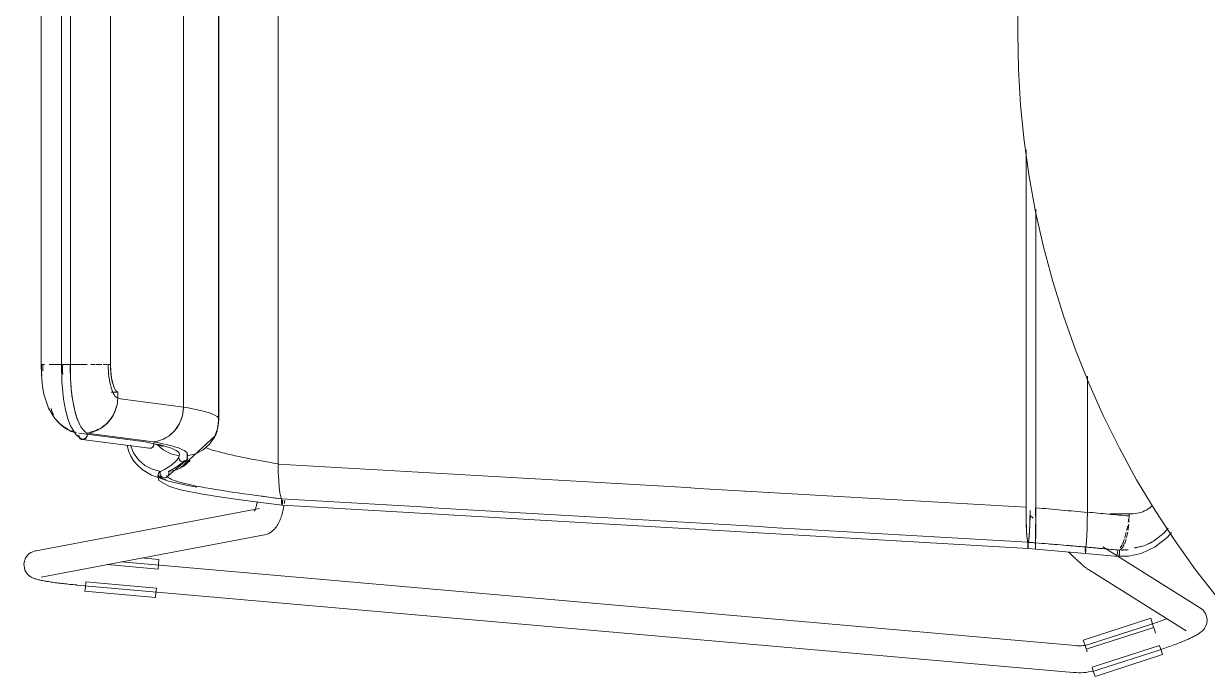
# Model space of a CAD drawing. Header units: millimetres. Extents: x 155927 to 317870, y -36033 to 97293.
# Drawn here: x 206637 to 207164, y 12020 to 12310 of the extents above; entities that cross this region are included whole.
import ezdxf

# ---------------------------------------------------------------- set-up
doc = ezdxf.new("R2010")
doc.units = ezdxf.units.MM
doc.header["$MEASUREMENT"] = 0
doc.layers.add('I-FURN', color=8, linetype='CONTINUOUS', lineweight=9)

msp = doc.modelspace()

# ---------------------------------------------------------------- linework, layer by layer
at = {"layer": 'I-FURN'}
for p, q in [((206750.32, 12497.7), (206750.32, 12114.3)), ((206750.32, 12114.3), (206750.32, 12497.7)), ((206723.82, 12478.39), (206723.82, 12133.6)), ((206723.82, 12133.6), (206723.82, 12478.39)), ((206708.22, 12472.35), (206708.22, 12139.64)), ((206708.22, 12139.64), (206708.22, 12472.35)), ((206644.86, 12453.42), (206644.86, 12158.57)), ((206653.89, 12453.42), (206653.89, 12158.57)), ((206657.86, 12158.57), (206657.86, 12453.42)), ((206675.7, 12453.42), (206675.7, 12158.57)), ((206675.76, 12158.57), (206675.76, 12453.42)), ((206723.97, 12134.14), (206723.97, 12438.94)), ((207079.45, 12314.63), (207079.36, 12306)), ((207079.36, 12306), (207079.68, 12290)), ((207079.68, 12290), (207080.64, 12274.03)), ((207080.64, 12274.03), (207082.24, 12258.11)), ((207082.24, 12258.11), (207084.47, 12242.27)), ((207083.06, 12254.14), (207083.06, 12095.04)), ((207083.06, 12095.04), (207083.06, 12254.14)), ((207084.47, 12242.27), (207087.33, 12226.53)), ((207087.33, 12226.53), (207090.82, 12210.91)), ((207087.37, 12227.78), (207087.37, 12094.78)), ((207087.37, 12094.78), (207087.37, 12227.78)), ((207090.82, 12210.91), (207094.94, 12195.45)), ((207094.94, 12195.45), (207099.67, 12180.17)), ((207099.67, 12180.17), (207105, 12165.09)), ((207105, 12165.09), (207110.94, 12150.23)), ((206644.86, 12158.57), (206645.03, 12158.57)), ((206644.94, 12154.05), (206644.86, 12158.57)), ((206646.35, 12158.57), (206644.87, 12158.57)), ((206650.95, 12158.57), (206648.38, 12158.57)), ((206651.11, 12158.57), (206654.14, 12158.57)), ((206654.14, 12158.57), (206651.12, 12158.57)), ((206657.85, 12158.57), (206653.89, 12158.57)), ((206654.04, 12151.01), (206653.89, 12158.57)), ((206653.89, 12158.57), (206653.96, 12158.57)), ((206653.96, 12158.57), (206654.16, 12158.57)), ((206654.16, 12158.57), (206654.46, 12158.57)), ((206654.46, 12158.57), (206654.85, 12158.57)), ((206654.85, 12158.57), (206655.31, 12158.57)), ((206655.31, 12158.57), (206655.8, 12158.57)), ((206655.8, 12158.57), (206656.3, 12158.57)), ((206656.3, 12158.57), (206656.77, 12158.57)), ((206656.77, 12158.57), (206657.19, 12158.57)), ((206657.19, 12158.57), (206657.52, 12158.57)), ((206657.52, 12158.57), (206657.74, 12158.57)), ((206657.74, 12158.57), (206657.85, 12158.57)), ((206657.83, 12158.57), (206661.64, 12158.57)), ((206661.64, 12158.57), (206657.83, 12158.57)), ((206657.85, 12158.57), (206657.94, 12152.16)), ((206665.39, 12158.57), (206661.83, 12158.57)), ((206668.86, 12158.57), (206667.02, 12158.57)), ((206671.84, 12158.57), (206669.38, 12158.57)), ((206674.17, 12158.57), (206672.43, 12158.57)), ((206675.86, 12155.53), (206675.76, 12158.57)), ((206676.18, 12152.68), (206675.86, 12155.53)), ((206645.46, 12148.84), (206644.94, 12154.05)), ((206654.84, 12143.12), (206654.04, 12151.01)), ((206657.94, 12152.16), (206658.42, 12146.17)), ((206676.69, 12150.19), (206676.18, 12152.68)), ((206677.36, 12148.21), (206676.69, 12150.19)), ((207110.34, 12092.84), (207110.34, 12153.32)), ((207110.34, 12153.32), (207110.34, 12092.84)), ((207110.94, 12150.23), (207117.46, 12135.62)), ((206646.11, 12145.35), (206645.46, 12148.84)), ((206648.13, 12139.19), (206646.11, 12145.35)), ((206658.42, 12146.17), (206659.25, 12140.74)), ((206676.01, 12146.22), (206679.01, 12146.22)), ((206678.15, 12146.85), (206677.36, 12148.21)), ((206679.01, 12146.22), (206678.15, 12146.85)), ((206678.95, 12143.5), (206679.01, 12146.22)), ((206651, 12134.48), (206648.13, 12139.19)), ((206655.71, 12138.41), (206654.84, 12143.12)), ((206659.25, 12140.74), (206660.05, 12137.24)), ((206708.22, 12139.64), (206678.95, 12143.5)), ((206707.75, 12135.87), (206708.22, 12139.64)), ((206652.83, 12132.5), (206651, 12134.48)), ((206656.79, 12134.36), (206655.71, 12138.41)), ((206657.98, 12131.2), (206656.79, 12134.36)), ((206660.05, 12137.24), (206660.93, 12134.41)), ((206660.93, 12134.41), (206661.12, 12133.9)), ((206706.43, 12132.32), (206707.75, 12135.87)), ((206723.53, 12130.39), (206723.97, 12134.14)), ((207117.46, 12135.62), (207124.56, 12121.28)), ((206654.9, 12130.83), (206652.83, 12132.5)), ((206657.17, 12129.5), (206654.9, 12130.83)), ((206660.28, 12127.37), (206657.98, 12131.2)), ((206701.61, 12126.72), (206704.35, 12129.21)), ((206704.35, 12129.21), (206706.43, 12132.32)), ((206721.81, 12125.93), (206723.53, 12130.39)), ((206723.34, 12129.81), (206721.98, 12126.25)), ((206721.98, 12126.24), (206723.35, 12129.81)), ((206722.4, 12127.03), (206723.11, 12128.95)), ((206723.82, 12133.6), (206723.34, 12129.81)), ((206723.35, 12129.81), (206723.82, 12133.6)), ((206662.66, 12125.47), (206660.28, 12127.37)), ((206691.3, 12124.11), (206661.6, 12127.96)), ((206667.57, 12127.19), (206662.8, 12127.8)), ((206692.94, 12121.26), (206663.16, 12125.12)), ((206694.85, 12124.09), (206665.15, 12127.94)), ((206696.81, 12122.86), (206690.52, 12124.24)), ((206694.85, 12124.09), (206695.17, 12124.13)), ((206694.96, 12122.63), (206695.04, 12123.12)), ((206695.04, 12123.12), (206695, 12123.62)), ((206696.34, 12123.11), (206699.21, 12120.6)), ((206706.71, 12112.43), (206722.4, 12127.03)), ((206719.81, 12123.11), (206716.93, 12120.6)), ((206716.94, 12120.6), (206719.81, 12123.11)), ((206721.98, 12126.25), (206719.81, 12123.11)), ((206719.81, 12123.11), (206721.98, 12126.24)), ((206683.09, 12122.58), (206683.75, 12120.07)), ((206683.75, 12120.07), (206684.78, 12117.7)), ((206684.6, 12122.72), (206686, 12119.2)), ((206686, 12119.2), (206688.18, 12116.12)), ((206692.26, 12121.5), (206692.7, 12121.31)), ((206692.7, 12121.31), (206693.17, 12121.25)), ((206693.17, 12121.25), (206693.64, 12121.32)), ((206693.64, 12121.32), (206694.08, 12121.5)), ((206694.08, 12121.5), (206694.47, 12121.8)), ((206694.47, 12121.8), (206694.77, 12122.18)), ((206694.77, 12122.18), (206694.96, 12122.63)), ((206699.24, 12122.11), (206696.81, 12122.86)), ((206699.21, 12120.6), (206702.61, 12118.84)), ((206702.61, 12118.84), (206706.32, 12117.95)), ((206706.16, 12117.48), (206706.33, 12117.95)), ((206706.32, 12117.95), (206706.16, 12117.48)), ((206709.8, 12116.14), (206709.85, 12119.02)), ((206709.83, 12117.95), (206713.54, 12118.84)), ((206709.83, 12117.95), (206709.99, 12117.48)), ((206709.99, 12117.48), (206709.83, 12117.95)), ((206716.93, 12120.6), (206713.54, 12118.85)), ((206713.54, 12118.84), (206716.94, 12120.6)), ((207124.56, 12121.28), (207132.23, 12107.24)), ((206684.78, 12117.7), (206686.15, 12115.5)), ((206686.15, 12115.5), (206687.84, 12113.53)), ((206687.84, 12113.53), (206689.8, 12111.79)), ((206688.18, 12116.12), (206691, 12113.64)), ((206691, 12113.64), (206694.32, 12111.9)), ((206700.51, 12108.32), (206709.93, 12116.44)), ((206708.38, 12113.38), (206705.05, 12111.73)), ((206705.06, 12111.73), (206708.38, 12113.37)), ((206706.04, 12117.27), (206706.22, 12117.71)), ((206706.16, 12117.48), (206706.12, 12116.98)), ((206706.12, 12116.98), (206706.21, 12116.49)), ((206706.13, 12116.99), (206706.16, 12117.48)), ((206706.21, 12116.5), (206706.13, 12116.99)), ((206706.41, 12116.05), (206706.21, 12116.5)), ((206706.21, 12116.49), (206706.41, 12116.04)), ((206706.72, 12115.66), (206706.41, 12116.05)), ((206706.41, 12116.04), (206706.72, 12115.66)), ((206707.13, 12115.37), (206706.72, 12115.66)), ((206706.72, 12115.66), (206707.12, 12115.36)), ((206707.12, 12115.36), (206707.59, 12115.18)), ((206707.59, 12115.18), (206707.13, 12115.37)), ((206708.08, 12115.11), (206707.59, 12115.18)), ((206707.59, 12115.18), (206708.08, 12115.11)), ((206708.57, 12115.18), (206708.08, 12115.11)), ((206708.08, 12115.11), (206708.57, 12115.18)), ((206711.22, 12115.77), (206708.38, 12113.38)), ((206708.38, 12113.37), (206711.21, 12115.77)), ((206709.03, 12115.37), (206708.57, 12115.18)), ((206708.57, 12115.18), (206709.03, 12115.36)), ((206709.43, 12115.66), (206709.03, 12115.37)), ((206709.03, 12115.36), (206709.43, 12115.66)), ((206709.74, 12116.05), (206709.43, 12115.66)), ((206709.43, 12115.66), (206709.75, 12116.04)), ((206709.95, 12116.5), (206709.74, 12116.05)), ((206709.75, 12116.04), (206709.95, 12116.49)), ((206710.03, 12116.99), (206709.95, 12116.5)), ((206709.95, 12116.49), (206710.03, 12116.98)), ((206709.99, 12117.48), (206710.03, 12116.99)), ((206710.03, 12116.98), (206709.99, 12117.48)), ((206750.32, 12114.3), (206750.38, 12110.53)), ((206750.38, 12110.53), (206750.32, 12114.22)), ((206689.8, 12111.79), (206693.91, 12109.29)), ((206693.91, 12109.29), (206701.54, 12106.61)), ((206694.32, 12111.9), (206697.95, 12110.99)), ((206697.96, 12110.99), (206694.33, 12111.91)), ((206696.74, 12109.17), (206697.03, 12110.09)), ((206697.27, 12106.99), (206696.74, 12109.17)), ((206697.75, 12110.03), (206697.79, 12110.52)), ((206697.79, 12110.52), (206697.75, 12110.02)), ((206697.82, 12109.53), (206697.75, 12110.03)), ((206697.75, 12110.02), (206697.82, 12109.53)), ((206697.79, 12110.52), (206697.96, 12110.99)), ((206697.95, 12110.99), (206697.79, 12110.52)), ((206698.02, 12109.08), (206697.82, 12109.53)), ((206697.82, 12109.53), (206698.02, 12109.07)), ((206698.33, 12108.69), (206698.02, 12109.08)), ((206698.02, 12109.07), (206698.32, 12108.69)), ((206698.32, 12108.69), (206698.72, 12108.39)), ((206698.72, 12108.39), (206698.33, 12108.69)), ((206699.17, 12108.19), (206698.72, 12108.39)), ((206698.72, 12108.39), (206699.17, 12108.19)), ((206699.66, 12108.12), (206699.17, 12108.19)), ((206699.17, 12108.19), (206699.66, 12108.12)), ((206700.14, 12108.18), (206699.66, 12108.12)), ((206699.66, 12108.12), (206700.14, 12108.18)), ((206700.6, 12108.36), (206700.14, 12108.18)), ((206700.14, 12108.18), (206700.6, 12108.36)), ((206700.78, 12108.47), (206700.57, 12108.34)), ((206701, 12108.65), (206700.6, 12108.36)), ((206700.6, 12108.36), (206701.01, 12108.65)), ((206701.32, 12109.03), (206701, 12108.65)), ((206701.01, 12108.65), (206701.32, 12109.03)), ((206701.53, 12109.48), (206701.32, 12109.03)), ((206701.32, 12109.03), (206701.53, 12109.48)), ((206705.05, 12111.73), (206701.44, 12110.94)), ((206701.44, 12110.94), (206705.06, 12111.73)), ((206701.44, 12110.94), (206701.59, 12110.47)), ((206701.59, 12110.47), (206701.44, 12110.94)), ((206701.62, 12109.97), (206701.53, 12109.48)), ((206701.53, 12109.48), (206701.62, 12109.97)), ((206701.59, 12110.47), (206701.62, 12109.97)), ((206701.62, 12109.97), (206701.59, 12110.47)), ((206750.38, 12110.53), (206750.53, 12106.99)), ((206750.53, 12106.99), (206750.38, 12110.46)), ((206701.9, 12104.22), (206697.27, 12106.99)), ((206701.54, 12106.61), (206710.06, 12104.72)), ((206706.9, 12102.81), (206701.9, 12104.22)), ((206715.92, 12101.01), (206706.9, 12102.81)), ((206710.06, 12104.72), (206714.13, 12103.99)), ((206750.53, 12106.99), (206750.77, 12103.89)), ((206750.77, 12103.89), (206750.54, 12106.94)), ((206750.77, 12103.89), (206751.08, 12101.4)), ((206751.09, 12101.39), (206750.78, 12103.86)), ((207132.23, 12107.24), (207140.46, 12093.52)), ((206722.24, 12099.97), (206715.92, 12101.01)), ((206730.25, 12098.79), (206722.24, 12099.97)), ((206740.18, 12097.44), (206730.25, 12098.79)), ((206752.04, 12095.88), (206740.18, 12097.44)), ((206740.83, 12096.56), (206740.93, 12097.03)), ((206740.93, 12097.03), (206741.03, 12097.52)), ((206751.08, 12101.4), (206751.45, 12099.65)), ((206751.45, 12099.65), (206751.09, 12101.39)), ((206751.85, 12098.74), (206751.45, 12099.65)), ((206751.45, 12099.65), (206751.85, 12098.75)), ((206751.85, 12098.75), (206751.83, 12098.28)), ((206751.83, 12098.27), (206751.85, 12098.74)), ((206751.83, 12098.28), (206751.83, 12097.78)), ((206751.83, 12097.78), (206751.83, 12098.27)), ((206751.83, 12097.78), (206751.84, 12097.29)), ((206751.84, 12097.28), (206751.83, 12097.78)), ((206751.84, 12097.29), (206751.86, 12096.83)), ((206751.86, 12096.83), (206751.84, 12097.28)), ((206751.86, 12096.83), (206751.89, 12096.44)), ((206751.89, 12096.44), (206751.86, 12096.83)), ((206752.19, 12096.42), (206752.22, 12096.8)), ((206752.22, 12096.79), (206752.19, 12096.41)), ((206752.22, 12096.8), (206752.24, 12097.25)), ((206752.25, 12097.24), (206752.22, 12096.79)), ((206752.24, 12097.25), (206752.25, 12097.74)), ((206752.25, 12097.74), (206752.25, 12098.24)), ((206752.25, 12098.24), (206752.25, 12097.74)), ((206752.25, 12097.74), (206752.25, 12097.24)), ((206753.06, 12096.69), (206753.17, 12097.4)), ((206753.17, 12097.4), (206753.27, 12098.13)), ((206741.96, 12094.48), (206642.67, 12075.66)), ((206739.73, 12093.26), (206739.75, 12093.28)), ((206739.75, 12093.28), (206739.79, 12093.36)), ((206739.79, 12093.36), (206739.84, 12093.44)), ((206739.84, 12093.44), (206739.91, 12093.6)), ((206739.91, 12093.6), (206740, 12093.79)), ((206740, 12093.79), (206740.09, 12094.02)), ((206740.09, 12094.02), (206740.19, 12094.29)), ((206740.19, 12094.29), (206740.3, 12094.59)), ((206740.3, 12094.59), (206740.41, 12094.93)), ((206740.41, 12094.93), (206740.52, 12095.3)), ((206740.52, 12095.3), (206740.62, 12095.69)), ((206740.62, 12095.69), (206740.73, 12096.11)), ((206740.73, 12096.11), (206740.83, 12096.56)), ((206751.88, 12091.4), (206752.06, 12092.01)), ((206751.89, 12096.44), (206751.94, 12096.15)), ((206751.94, 12096.14), (206751.89, 12096.44)), ((206751.94, 12096.15), (206751.99, 12095.95)), ((206751.99, 12095.95), (206751.94, 12096.14)), ((206751.99, 12095.95), (206752.04, 12095.88)), ((206752.04, 12095.88), (206751.99, 12095.95)), ((206752.04, 12095.88), (206752.09, 12095.94)), ((206752.09, 12095.94), (206752.04, 12095.88)), ((206752.04, 12095.88), (207083.95, 12076.59)), ((206752.06, 12092.01), (206752.23, 12092.64)), ((206752.09, 12095.94), (206752.14, 12096.13)), ((206752.14, 12096.12), (206752.09, 12095.94)), ((206752.14, 12096.13), (206752.19, 12096.42)), ((206752.19, 12096.41), (206752.14, 12096.12)), ((206752.23, 12092.64), (206752.39, 12093.29)), ((206752.39, 12093.29), (206752.55, 12093.94)), ((206752.55, 12093.94), (206752.69, 12094.61)), ((206752.69, 12094.61), (206752.82, 12095.29)), ((206752.82, 12095.29), (206752.95, 12095.98)), ((207083.06, 12095.04), (207083.08, 12091.26)), ((207084.7, 12091.56), (207086.23, 12090.08)), ((207084.82, 12091.25), (207084.84, 12093.51)), ((207087.25, 12090.99), (207087.24, 12094.77)), ((207087.24, 12094.77), (207087.25, 12090.99)), ((207087.37, 12094.78), (207087.37, 12090.99)), ((207087.37, 12090.99), (207087.37, 12094.78)), ((207110.31, 12089.08), (207110.34, 12092.84)), ((207110.34, 12092.72), (207110.31, 12089.07)), ((207120.38, 12092.13), (207130.13, 12092.13)), ((207128.89, 12092.19), (207128.89, 12091.14)), ((207140.46, 12093.52), (207149.23, 12080.14)), ((206749.12, 12085.79), (206749.52, 12086.32)), ((206749.52, 12086.32), (206749.88, 12086.86)), ((206749.88, 12086.86), (206750.21, 12087.4)), ((206750.21, 12087.4), (206750.5, 12087.93)), ((206750.5, 12087.93), (206750.77, 12088.49)), ((206750.77, 12088.49), (206751.02, 12089.05)), ((206751.02, 12089.05), (206751.26, 12089.62)), ((206751.26, 12089.62), (206751.48, 12090.2)), ((206751.48, 12090.2), (206751.68, 12090.79)), ((206751.68, 12090.79), (206751.88, 12091.4)), ((207083.08, 12091.26), (207083.16, 12087.7)), ((207083.16, 12087.7), (207083.28, 12084.57)), ((207084.61, 12084.58), (207084.74, 12087.7)), ((207084.74, 12087.7), (207084.82, 12091.25)), ((207087.26, 12084.31), (207087.25, 12087.43)), ((207087.25, 12087.43), (207087.26, 12084.31)), ((207087.37, 12090.99), (207087.36, 12087.43)), ((207087.36, 12087.42), (207087.37, 12090.99)), ((207087.36, 12087.42), (207087.36, 12084.3)), ((207087.36, 12084.29), (207087.36, 12087.42)), ((207110.31, 12088.98), (207110.24, 12085.54)), ((207110.24, 12085.54), (207110.31, 12088.98)), ((206644.9, 12063.87), (206744.19, 12082.69)), ((206744.19, 12082.69), (206745.18, 12082.95)), ((206745.18, 12082.95), (206746.08, 12083.31)), ((206746.08, 12083.31), (206746.87, 12083.75)), ((206746.87, 12083.75), (206747.55, 12084.23)), ((206747.55, 12084.23), (206748.15, 12084.74)), ((206748.15, 12084.74), (206748.67, 12085.26)), ((206748.67, 12085.26), (206749.12, 12085.79)), ((207083.28, 12084.57), (207083.45, 12082.06)), ((207083.45, 12082.06), (207083.64, 12080.31)), ((207084.26, 12080.33), (207084.45, 12082.09)), ((207084.45, 12082.09), (207084.61, 12084.58)), ((207087.27, 12081.81), (207087.26, 12084.31)), ((207087.26, 12084.31), (207087.27, 12081.81)), ((207087.29, 12080.06), (207087.27, 12081.81)), ((207087.27, 12081.81), (207087.29, 12080.06)), ((207087.34, 12081.79), (207087.33, 12080.04)), ((207087.33, 12080.04), (207087.34, 12081.79)), ((207087.36, 12084.29), (207087.34, 12081.79)), ((207087.34, 12081.79), (207087.36, 12084.29)), ((207109.97, 12079.97), (207110.13, 12082.44)), ((207110.12, 12082.4), (207109.97, 12079.96)), ((207110.24, 12085.48), (207110.12, 12082.44)), ((207110.13, 12082.44), (207110.24, 12085.54)), ((207144.4, 12083.46), (207139.82, 12079.97)), ((207146.06, 12081.73), (207140.53, 12077.39)), ((207146.24, 12085.67), (207144.4, 12083.46)), ((207147.74, 12083.83), (207146.06, 12081.73)), ((207083.64, 12080.31), (207083.85, 12079.43)), ((207083.85, 12079.43), (207083.84, 12078.96)), ((207083.84, 12078.96), (207083.84, 12078.46)), ((207083.84, 12078.46), (207083.84, 12077.97)), ((207083.84, 12077.97), (207083.86, 12077.52)), ((207083.86, 12077.52), (207083.87, 12077.14)), ((207083.87, 12077.14), (207083.9, 12076.84)), ((207083.9, 12076.84), (207083.92, 12076.66)), ((207083.92, 12076.66), (207083.95, 12076.59)), ((207083.95, 12076.59), (207083.98, 12076.66)), ((207087.31, 12076.32), (207083.95, 12076.59)), ((207083.98, 12076.66), (207084, 12076.85)), ((207084, 12076.85), (207084.03, 12077.14)), ((207084.03, 12077.14), (207084.04, 12077.53)), ((207084.04, 12077.53), (207084.06, 12077.98)), ((207084.05, 12079.43), (207084.26, 12080.33)), ((207084.06, 12078.96), (207084.05, 12079.43)), ((207084.06, 12078.47), (207084.06, 12078.96)), ((207084.06, 12077.98), (207084.06, 12078.47)), ((207087.3, 12078.69), (207087.3, 12079.16)), ((207087.3, 12079.16), (207087.3, 12078.69)), ((207087.3, 12078.2), (207087.3, 12078.69)), ((207087.3, 12078.69), (207087.3, 12078.19)), ((207087.3, 12077.71), (207087.3, 12078.2)), ((207087.3, 12078.19), (207087.3, 12077.7)), ((207087.3, 12077.25), (207087.3, 12077.71)), ((207087.3, 12077.7), (207087.3, 12077.25)), ((207087.3, 12076.87), (207087.3, 12077.25)), ((207087.3, 12077.25), (207087.3, 12076.87)), ((207087.32, 12077.25), (207087.31, 12076.87)), ((207087.31, 12076.86), (207087.32, 12077.24)), ((207087.31, 12076.87), (207087.31, 12076.57)), ((207087.31, 12076.57), (207087.31, 12076.86)), ((207087.31, 12076.39), (207087.31, 12076.32)), ((207087.31, 12076.32), (207087.31, 12076.39)), ((207087.31, 12076.38), (207087.31, 12076.32)), ((207087.31, 12076.32), (207087.31, 12076.38)), ((207087.31, 12076.32), (207109.51, 12074.49)), ((207087.33, 12080.04), (207087.32, 12079.16)), ((207087.32, 12079.15), (207087.33, 12080.04)), ((207087.32, 12079.16), (207087.32, 12078.69)), ((207087.32, 12078.68), (207087.32, 12079.15)), ((207087.32, 12078.69), (207087.32, 12078.19)), ((207087.32, 12078.19), (207087.32, 12078.68)), ((207087.32, 12078.19), (207087.32, 12077.7)), ((207087.32, 12077.7), (207087.32, 12078.19)), ((207087.32, 12077.7), (207087.32, 12077.25)), ((207087.32, 12077.24), (207087.32, 12077.7)), ((207109.42, 12077.33), (207109.41, 12076.85)), ((207109.41, 12076.86), (207109.42, 12077.33)), ((207109.41, 12076.36), (207109.41, 12075.86)), ((207109.41, 12075.87), (207109.41, 12076.36)), ((207109.42, 12075.42), (207109.41, 12075.87)), ((207109.41, 12075.86), (207109.42, 12075.41)), ((207109.79, 12078.23), (207109.6, 12077.34)), ((207109.6, 12077.34), (207109.8, 12078.23)), ((207109.61, 12076.87), (207109.6, 12077.34)), ((207109.6, 12077.34), (207109.61, 12076.87)), ((207109.6, 12075.43), (207109.61, 12075.88)), ((207109.61, 12075.88), (207109.6, 12075.43)), ((207109.61, 12076.37), (207109.61, 12076.87)), ((207109.61, 12076.87), (207109.61, 12076.37)), ((207109.61, 12075.88), (207109.61, 12076.37)), ((207109.61, 12076.37), (207109.61, 12075.88)), ((207109.8, 12078.23), (207109.97, 12079.97)), ((207109.97, 12079.95), (207109.8, 12078.23)), ((207123.59, 12073.37), (207117.15, 12077.41)), ((207140.53, 12077.39), (207134.22, 12074.49)), ((207139.82, 12079.97), (207136.13, 12078.06)), ((207149.23, 12080.14), (207158.52, 12067.12)), ((206637.91, 12072.53), (206637.08, 12069.78)), ((206637.91, 12072.53), (206639.23, 12074.1)), ((206639.23, 12074.1), (206640.31, 12074.85)), ((206640.31, 12074.85), (206641.12, 12075.23)), ((206641.12, 12075.23), (206641.74, 12075.44)), ((206641.74, 12075.44), (206642.25, 12075.58)), ((206642.25, 12075.58), (206642.67, 12075.66)), ((207105.12, 12033.4), (206680.62, 12070.69)), ((206697.26, 12071.73), (206689.36, 12072.42)), ((206697.26, 12071.73), (206697.08, 12069.69)), ((207102.47, 12074.52), (207102, 12074.96)), ((207102.93, 12074.09), (207102.47, 12074.52)), ((207103.39, 12073.66), (207102.93, 12074.09)), ((207103.83, 12073.25), (207103.39, 12073.66)), ((207104.27, 12072.85), (207103.83, 12073.25)), ((207104.69, 12072.45), (207104.27, 12072.85)), ((207105.1, 12072.07), (207104.69, 12072.45)), ((207105.51, 12071.71), (207105.1, 12072.07)), ((207105.9, 12071.35), (207105.51, 12071.71)), ((207106.27, 12071.01), (207105.9, 12071.35)), ((207106.64, 12070.68), (207106.27, 12071.01)), ((207106.99, 12070.36), (207106.64, 12070.68)), ((207109.44, 12075.04), (207109.42, 12075.42)), ((207109.42, 12075.41), (207109.44, 12075.03)), ((207109.46, 12074.74), (207109.44, 12075.04)), ((207109.44, 12075.03), (207109.46, 12074.74)), ((207109.46, 12074.74), (207109.48, 12074.55)), ((207109.48, 12074.56), (207109.46, 12074.74)), ((207109.51, 12074.49), (207109.48, 12074.56)), ((207109.48, 12074.55), (207109.51, 12074.49)), ((207109.54, 12074.56), (207109.51, 12074.49)), ((207109.51, 12074.49), (207109.54, 12074.56)), ((207109.51, 12074.49), (207124, 12073.07)), ((207109.54, 12074.56), (207109.56, 12074.75)), ((207109.58, 12075.05), (207109.56, 12074.75)), ((207109.56, 12074.75), (207109.58, 12075.04)), ((207109.58, 12075.04), (207109.6, 12075.43)), ((207109.6, 12075.43), (207109.58, 12075.05)), ((207128.57, 12073.28), (207123.11, 12073.19)), ((207160.73, 12050.1), (207123.97, 12073.14)), ((207134.22, 12074.49), (207128.57, 12073.28)), ((206637.08, 12069.78), (206637.56, 12067.02)), ((206637.56, 12067.02), (206638.6, 12065.36)), ((206638.6, 12065.36), (206639.51, 12064.51)), ((206674.28, 12069.48), (206696.88, 12067.5)), ((206697.08, 12069.69), (206696.89, 12067.62)), ((207107.33, 12070.06), (207106.99, 12070.36)), ((207107.65, 12069.77), (207107.33, 12070.06)), ((207107.96, 12069.5), (207107.65, 12069.77)), ((207108.25, 12069.24), (207107.96, 12069.5)), ((207108.53, 12069), (207108.25, 12069.24)), ((207108.8, 12068.77), (207108.53, 12069)), ((207109.05, 12068.56), (207108.8, 12068.77)), ((207109.29, 12068.35), (207109.05, 12068.56)), ((207109.52, 12068.16), (207109.29, 12068.35)), ((207109.74, 12067.98), (207109.52, 12068.16)), ((207109.97, 12067.81), (207109.74, 12067.98)), ((207110.2, 12067.64), (207109.97, 12067.81)), ((207110.45, 12067.45), (207110.2, 12067.64)), ((207110.78, 12067.24), (207110.45, 12067.45)), ((207110.78, 12067.24), (207154.36, 12039.93)), ((207158.52, 12067.12), (207168.33, 12054.48)), ((206639.51, 12064.51), (206640.21, 12064.03)), ((206640.21, 12064.03), (206640.77, 12063.72)), ((206640.77, 12063.72), (206641.25, 12063.51)), ((206641.25, 12063.51), (206641.68, 12063.34)), ((206641.68, 12063.34), (206642.08, 12063.2)), ((206642.08, 12063.2), (206642.48, 12063.07)), ((206642.48, 12063.07), (206642.87, 12062.96)), ((206642.87, 12062.96), (206643.27, 12062.85)), ((206643.27, 12062.85), (206643.69, 12062.75)), ((206643.69, 12062.75), (206644.11, 12062.65)), ((206644.11, 12062.65), (206644.56, 12062.55)), ((206644.56, 12062.55), (206645.02, 12062.45)), ((206645.02, 12062.45), (206645.49, 12062.36)), ((206645.49, 12062.36), (206645.99, 12062.26)), ((206645.99, 12062.26), (206646.5, 12062.17)), ((206646.5, 12062.17), (206647.04, 12062.07)), ((206647.04, 12062.07), (206647.59, 12061.98)), ((206647.59, 12061.98), (206648.16, 12061.89)), ((206648.16, 12061.89), (206648.74, 12061.8)), ((206648.74, 12061.8), (206649.35, 12061.7)), ((206649.35, 12061.7), (206649.97, 12061.61)), ((206649.97, 12061.61), (206650.6, 12061.52)), ((206650.6, 12061.52), (206651.25, 12061.43)), ((206651.25, 12061.43), (206651.91, 12061.35)), ((206651.91, 12061.35), (206652.59, 12061.26)), ((206652.59, 12061.26), (206653.28, 12061.17)), ((206653.28, 12061.17), (206653.97, 12061.09)), ((206653.97, 12061.09), (206654.68, 12061.01)), ((206654.68, 12061.01), (206655.4, 12060.93)), ((206655.4, 12060.93), (206656.13, 12060.85)), ((206656.13, 12060.85), (206656.86, 12060.77)), ((206656.86, 12060.77), (206657.6, 12060.69)), ((206657.6, 12060.69), (206658.34, 12060.62)), ((206658.34, 12060.62), (206659.09, 12060.55)), ((206659.09, 12060.55), (206659.84, 12060.48)), ((206659.84, 12060.48), (206660.59, 12060.41)), ((206660.59, 12060.41), (206660.75, 12060.39)), ((206660.75, 12060.39), (207104.07, 12021.45)), ((206664.54, 12059.62), (206664.72, 12061.69)), ((206696.14, 12059.05), (206664.73, 12061.81)), ((206664.36, 12057.58), (206664.54, 12059.62)), ((206695.77, 12054.82), (206664.36, 12057.58)), ((206695.95, 12056.86), (206695.77, 12054.82)), ((206696.13, 12058.93), (206695.95, 12056.86)), ((207161.85, 12049.21), (207160.73, 12050.1)), ((207138.55, 12045.58), (207108.54, 12035.89)), ((207138.55, 12045.58), (207139.18, 12043.62)), ((207142.25, 12044.12), (207141.57, 12043.89)), ((207142.91, 12044.36), (207142.25, 12044.12)), ((207143.57, 12044.59), (207142.91, 12044.36)), ((207144.22, 12044.83), (207143.57, 12044.59)), ((207144.85, 12045.06), (207144.22, 12044.83)), ((207145.48, 12045.3), (207144.85, 12045.06)), ((207161.85, 12049.21), (207163.08, 12047.48)), ((207163.08, 12047.48), (207163.67, 12045.25)), ((207163.67, 12045.25), (207163.49, 12043.28)), ((207109.85, 12031.84), (207139.85, 12041.53)), ((207138.5, 12042.86), (207111.69, 12034.14)), ((207138.83, 12042.96), (207138.5, 12042.86)), ((207139.52, 12043.19), (207138.83, 12042.96)), ((207139.18, 12043.62), (207139.81, 12041.65)), ((207140.21, 12043.42), (207139.52, 12043.19)), ((207140.68, 12038.96), (207139.89, 12041.41)), ((207140.89, 12043.65), (207140.21, 12043.42)), ((207141.57, 12043.89), (207140.89, 12043.65)), ((207160.2, 12038.93), (207159.81, 12038.67)), ((207160.59, 12039.21), (207160.2, 12038.93)), ((207160.99, 12039.52), (207160.59, 12039.21)), ((207161.42, 12039.89), (207160.99, 12039.52)), ((207161.88, 12040.35), (207161.42, 12039.89)), ((207162.4, 12040.98), (207161.88, 12040.35)), ((207162.97, 12041.89), (207162.4, 12040.98)), ((207163.49, 12043.28), (207162.97, 12041.89)), ((207109.17, 12033.93), (207108.54, 12035.89)), ((207109.77, 12033.65), (207109.11, 12033.53)), ((207109.81, 12031.96), (207109.17, 12033.93)), ((207110.41, 12033.79), (207109.77, 12033.65)), ((207111.05, 12033.95), (207110.41, 12033.79)), ((207111.69, 12034.14), (207111.05, 12033.95)), ((207148.44, 12033.6), (207147.75, 12033.34)), ((207149.13, 12033.85), (207148.44, 12033.6)), ((207149.81, 12034.11), (207149.13, 12033.85)), ((207150.48, 12034.36), (207149.81, 12034.11)), ((207151.13, 12034.62), (207150.48, 12034.36)), ((207151.77, 12034.87), (207151.13, 12034.62)), ((207152.4, 12035.12), (207151.77, 12034.87)), ((207153.01, 12035.37), (207152.4, 12035.12)), ((207153.6, 12035.61), (207153.01, 12035.37)), ((207154.18, 12035.86), (207153.6, 12035.61)), ((207154.74, 12036.1), (207154.18, 12035.86)), ((207155.29, 12036.34), (207154.74, 12036.1)), ((207155.81, 12036.58), (207155.29, 12036.34)), ((207156.32, 12036.81), (207155.81, 12036.58)), ((207156.82, 12037.05), (207156.32, 12036.81)), ((207157.29, 12037.28), (207156.82, 12037.05)), ((207157.75, 12037.51), (207157.29, 12037.28)), ((207158.19, 12037.74), (207157.75, 12037.51)), ((207158.61, 12037.97), (207158.19, 12037.74)), ((207159.02, 12038.2), (207158.61, 12037.97)), ((207159.42, 12038.43), (207159.02, 12038.2)), ((207159.81, 12038.67), (207159.42, 12038.43)), ((207105.15, 12033.4), (207105.12, 12033.4)), ((207105.81, 12033.35), (207105.15, 12033.4)), ((207106.48, 12033.33), (207105.81, 12033.35)), ((207107.14, 12033.34), (207106.48, 12033.33)), ((207107.8, 12033.38), (207107.14, 12033.34)), ((207108.46, 12033.44), (207107.8, 12033.38)), ((207109.11, 12033.53), (207108.46, 12033.44)), ((207110.25, 12030.58), (207109.88, 12031.75)), ((207142.46, 12033.46), (207112.45, 12023.77)), ((207143.76, 12029.42), (207113.76, 12019.73)), ((207115.4, 12022.73), (207142.21, 12031.44)), ((207142.66, 12031.59), (207142.21, 12031.44)), ((207142.5, 12033.34), (207143.13, 12031.37)), ((207143.4, 12031.84), (207142.66, 12031.59)), ((207143.13, 12031.37), (207143.76, 12029.42)), ((207144.14, 12032.08), (207143.4, 12031.84)), ((207144.87, 12032.33), (207144.14, 12032.08)), ((207145.6, 12032.58), (207144.87, 12032.33)), ((207146.32, 12032.84), (207145.6, 12032.58)), ((207147.04, 12033.09), (207146.32, 12032.84)), ((207147.75, 12033.34), (207147.04, 12033.09)), ((207113.13, 12021.68), (207112.49, 12023.66)), ((207104.07, 12021.44), (207105.21, 12021.37)), ((207105.21, 12021.37), (207106.35, 12021.34)), ((207106.35, 12021.34), (207107.5, 12021.35)), ((207107.5, 12021.35), (207108.64, 12021.41)), ((207108.64, 12021.41), (207109.77, 12021.51)), ((207109.77, 12021.51), (207110.91, 12021.67)), ((207110.91, 12021.67), (207112.03, 12021.86)), ((207112.03, 12021.86), (207113.15, 12022.1)), ((207113.76, 12019.73), (207113.13, 12021.68)), ((207113.15, 12022.1), (207114.25, 12022.39)), ((207114.25, 12022.39), (207115.35, 12022.72)), ((207115.35, 12022.72), (207115.4, 12022.73))]:
    msp.add_line(p, q, dxfattribs=at)
for centre, major_axis, ratio, start_param, end_param in [((206649.13, 12158.57), (0, -12.4), 0.287441, 4.712389, 4.950404), ((206660.61, 12158.57), (15.75, 0), 0.000004, 5.8107, 5.99294), ((206693.15, 12139.77), (0, -15.78), 0.955139, 0.595876, 1.562553), ((206693.17, 12123.21), (0, -1.96), 0.955139, 5.775592, 8.064923), ((206693.15, 12139.77), (0, -15.78), 0.955139, 0.112537, 0.354036), ((206693.15, 12139.77), (0, -15.78), 0.955139, 0.354206, 0.595753)]:
    msp.add_ellipse(centre, major_axis=major_axis, ratio=ratio, start_param=start_param, end_param=end_param, dxfattribs=at)
for points in [[(206645.17, 12153.6), (206645.01, 12155.18), (206644.94, 12156.86), (206644.95, 12158.57)], [(206654.44, 12154.31), (206654.41, 12155.72), (206654.4, 12157.14), (206654.43, 12158.57)], [(206665.15, 12128.14), (206664.43, 12128.49), (206663.02, 12129.8), (206661.12, 12133.5), (206659.6, 12138.57), (206658.49, 12144.71), (206657.86, 12151.57), (206657.78, 12156.22), (206657.83, 12158.57)], [(206678.93, 12143.75), (206677.82, 12144), (206675.65, 12147.39), (206674.69, 12154.78), (206674.63, 12158.57)], [(206675.7, 12157.73), (206675.76, 12154.95), (206676.03, 12151.81), (206676.64, 12150.19)], [(206649.3, 12138.97), (206649.56, 12138.01), (206649.91, 12137.08), (206650.33, 12136.18)], [(206665.15, 12127.94), (206666.39, 12128.08), (206668.76, 12128.67), (206672.1, 12130.43), (206674.94, 12132.96), (206677.13, 12136.1), (206678.55, 12139.7), (206678.91, 12142.21), (206678.95, 12143.5)], [(206723.82, 12133.6), (206723.92, 12133.78), (206723.97, 12133.96), (206723.97, 12134.14)], [(206660.19, 12128.42), (206659.54, 12128.58), (206658.89, 12128.77), (206658.26, 12129.02)], [(206670.66, 12129.92), (206669.4, 12129.22), (206668.03, 12128.82), (206666.65, 12128.48)], [(206665.3, 12127.67), (206665.31, 12127.59), (206665.33, 12127.43), (206665.33, 12127.26), (206665.33, 12127.18)], [(206916.56, 12104.63), (206861.1, 12107.83), (206805.68, 12111.02), (206750.32, 12114.22)], [(207083.06, 12095.04), (207027.53, 12098.24), (206972, 12101.44), (206916.56, 12104.63)], [(206742.68, 12099.92), (206745.71, 12099.54), (206748.78, 12099.15), (206751.84, 12098.76)], [(207083.85, 12079.43), (207028.45, 12082.65), (206917.68, 12089.09), (206807.09, 12095.53), (206751.85, 12098.74)], [(207098.86, 12093.75), (207095.04, 12094.09), (207091.2, 12094.44), (207087.37, 12094.78)], [(207110.34, 12092.72), (207106.52, 12093.06), (207102.69, 12093.4), (207098.86, 12093.75)], [(207110.34, 12092.84), (207113.47, 12092.53), (207119.72, 12091.94), (207125.86, 12091.4), (207128.89, 12091.14)], [(207130.41, 12092.13), (207129.9, 12092.12), (207129.4, 12092.14), (207128.89, 12092.19)], [(207139.08, 12095.55), (207138.98, 12095.46), (207138.88, 12095.38), (207138.78, 12095.29)], [(207127.83, 12084.61), (207127.96, 12085.26), (207128.1, 12085.92), (207128.22, 12086.6)], [(207128.72, 12087.42), (207128.65, 12086.52), (207128.55, 12085.64), (207128.42, 12084.79)], [(207128.48, 12088.3), (207128.54, 12088.77), (207128.59, 12089.25), (207128.64, 12089.73)], [(207128.89, 12091.14), (207128.88, 12090.19), (207128.85, 12089.26), (207128.79, 12088.34)], [(207126.98, 12081.36), (207127.23, 12082.16), (207127.45, 12083.03), (207127.67, 12083.95)], [(207128.29, 12083.93), (207128.15, 12083.09), (207127.98, 12082.29), (207127.79, 12081.55)], [(207083.85, 12079.42), (207084.43, 12079.38), (207085.58, 12079.29), (207086.74, 12079.2), (207087.32, 12079.16)], [(207084.05, 12079.43), (207084.07, 12078.84), (207084.06, 12077.33), (207083.99, 12076.59), (207083.95, 12076.59)], [(207084.05, 12079.43), (207084.59, 12079.39), (207085.68, 12079.3), (207086.76, 12079.21), (207087.3, 12079.16)], [(207109.6, 12077.34), (207105.89, 12077.64), (207098.47, 12078.25), (207091.03, 12078.85), (207087.32, 12079.15)], [(207094.86, 12078.53), (207094.44, 12078.57), (207094.03, 12078.6), (207093.62, 12078.64)], [(207108.65, 12077.39), (207105.26, 12077.67), (207101.86, 12077.95), (207098.47, 12078.24)], [(207109.42, 12077.33), (207111.79, 12077.09), (207114.15, 12076.86), (207116.5, 12076.62)], [(207109.6, 12077.34), (207112.13, 12077.1), (207117.16, 12076.62), (207122.11, 12076.14), (207124.56, 12075.9)], [(207123.25, 12073.25), (207123.3, 12073.29), (207123.39, 12073.41), (207123.52, 12073.71), (207123.64, 12074.1), (207123.74, 12074.55), (207123.8, 12075.04), (207123.83, 12075.54), (207123.83, 12075.86), (207123.82, 12076)], [(207126.72, 12078.45), (207126.4, 12077.76), (207125.7, 12076.61), (207124.95, 12076.05), (207124.56, 12075.9)], [(207124.91, 12076.91), (207125.23, 12077.32), (207125.56, 12077.84), (207125.87, 12078.48)], [(207125.39, 12075.94), (207126.04, 12075.95), (207126.69, 12075.99), (207127.33, 12076.05)], [(207125.99, 12078.73), (207126.28, 12079.37), (207126.56, 12080.11), (207126.82, 12080.93)], [(207128.55, 12076.08), (207127.74, 12075.99), (207126.91, 12075.98), (207126.09, 12075.99)], [(207127.61, 12080.88), (207127.4, 12080.15), (207127.17, 12079.52), (207126.92, 12078.92)], [(207131.8, 12076.87), (207132.53, 12077.07), (207133.25, 12077.31), (207133.95, 12077.57)]]:
    msp.add_open_spline(points, degree=3, dxfattribs=at)
for points, knots in [([(206678.39, 12139.97), (206678.07, 12138.73), (206676.64, 12135.21), (206674.18, 12131.91), (206672.02, 12130.77)], [-0.8333333, -0.8333333, -0.8333333, -0.8333333, -0.6666667, -0.3333333, -0.3333333, -0.3333333, -0.3333333]), ([(206723.97, 12134.14), (206723.97, 12134.97), (206721.59, 12136.8), (206713.95, 12138.63), (206708.22, 12139.64)], [0.0892846, 0.0892846, 0.0892846, 0.0892846, 0.5, 1, 1, 1, 1]), ([(206651.48, 12134.22), (206651.75, 12133.82), (206652.79, 12132.44), (206654.95, 12130.44), (206657.8, 12128.83), (206659.74, 12128.36), (206660.51, 12128.2)], [0.434972, 0.434972, 0.434972, 0.434972, 0.5, 0.6666667, 0.8333333, 0.9407177, 0.9407177, 0.9407177, 0.9407177]), ([(206661.56, 12127.08), (206661.56, 12126.94), (206661.57, 12126.72), (206661.64, 12126.43), (206661.74, 12126.16), (206661.92, 12125.84), (206662.21, 12125.52), (206662.57, 12125.29), (206662.92, 12125.15), (206663.23, 12125.11), (206663.5, 12125.1), (206663.77, 12125.13), (206664.02, 12125.21), (206664.27, 12125.32), (206664.58, 12125.51), (206664.91, 12125.84), (206665.14, 12126.23), (206665.26, 12126.59), (206665.33, 12126.96), (206665.33, 12127.4), (206665.22, 12127.76), (206665.15, 12127.94)], [0.1111111, 0.1111111, 0.1111111, 0.1111111, 0.1666667, 0.1944444, 0.2222222, 0.2777778, 0.3333333, 0.3888889, 0.4444444, 0.4791667, 0.5138889, 0.5486111, 0.5833333, 0.6180556, 0.6527778, 0.7222222, 0.7916667, 0.8263889, 0.8611111, 0.9305556, 1, 1, 1, 1]), ([(206665.23, 12126.69), (206665.2, 12126.57), (206665.1, 12126.34), (206664.82, 12125.92), (206664.28, 12125.47), (206663.4, 12125.21), (206662.62, 12125.44), (206662.11, 12125.84), (206661.81, 12126.22), (206661.62, 12126.68), (206661.58, 12127.01), (206661.58, 12127.18)], [-0.8125, -0.8125, -0.8125, -0.8125, -0.765625, -0.71875, -0.625, -0.5, -0.375, -0.3125, -0.25, -0.1875, -0.125, -0.125, -0.125, -0.125]), ([(206695.27, 12124.01), (206700.56, 12123.02), (206708.43, 12121), (206710.38, 12118.98), (206709.83, 12117.95)], [0.012943, 0.012943, 0.012943, 0.012943, 0.5, 1, 1, 1, 1]), ([(206696.1, 12123.15), (206699.25, 12122.44), (206705.22, 12120.71), (206706.87, 12118.98), (206706.33, 12117.95)], [0.1537811, 0.1537811, 0.1537811, 0.1537811, 0.5, 1, 1, 1, 1]), ([(206750.32, 12114.3), (206744.93, 12115.27), (206734.15, 12117.22), (206723.44, 12119.65), (206719.2, 12121.11), (206718.05, 12121.59)], [0, 0, 0, 0, 0.25, 0.5, 0.625, 0.625, 0.625, 0.625]), ([(206706.04, 12117.27), (206705.57, 12116.34), (206703.78, 12114.25), (206700.36, 12112.15), (206697.96, 12110.99)], [0.0974621, 0.0974621, 0.0974621, 0.0974621, 0.5, 1, 1, 1, 1]), ([(206708.57, 12115.82), (206708.18, 12115.36), (206706.5, 12113.74), (206703.85, 12112.11), (206701.44, 12110.94)], [0.303693, 0.303693, 0.303693, 0.303693, 0.5, 1, 1, 1, 1]), ([(206697.95, 12110.99), (206696.4, 12109.97), (206696.63, 12108.69), (206699.65, 12107.4), (206700.37, 12107.14)], [0, 0, 0, 0, 0.25, 0.3133981, 0.3133981, 0.3133981, 0.3133981]), ([(206700.56, 12109.11), (206700.75, 12108.71), (206702.35, 12107.28), (206710.65, 12104.84), (206729.09, 12101.8), (206744.3, 12099.76), (206751.85, 12098.75)], [0.1500588, 0.1500588, 0.1500588, 0.1500588, 0.25, 0.5, 0.75, 1, 1, 1, 1]), ([(207083.85, 12079.42), (207083.71, 12079.7), (207083.5, 12081.09), (207083.28, 12084.45), (207083.15, 12087.62), (207083.07, 12091.22), (207083.06, 12093.77), (207083.06, 12095.04)], [-1, -1, -1, -1, -0.666667, -0.5, -0.333333, -0.166667, 0, 0, 0, 0]), ([(207084.84, 12093.51), (207084.83, 12091.48), (207084.77, 12088.26), (207084.62, 12084.47), (207084.4, 12081.11), (207084.19, 12079.72), (207084.05, 12079.43)], [-0.9335619, -0.9335619, -0.9335619, -0.9335619, -0.6666667, -0.5, -0.3333333, 0, 0, 0, 0]), ([(207138.78, 12095.29), (207137.88, 12094.53), (207134.88, 12092.6), (207131.28, 12091.97), (207128.89, 12092.19)], [0.5, 0.5, 0.5, 0.5, 0.6666667, 1, 1, 1, 1]), ([(207083.95, 12076.59), (207083.93, 12076.59), (207083.9, 12076.73), (207083.87, 12077.12), (207083.85, 12077.5), (207083.84, 12077.96), (207083.84, 12078.46), (207083.84, 12078.96), (207083.85, 12079.28), (207083.85, 12079.42)], [-0.498493, -0.498493, -0.498493, -0.498493, -0.375, -0.3125, -0.25, -0.1875, -0.125, -0.0625, 0, 0, 0, 0]), ([(207124.56, 12075.9), (207124.58, 12075.76), (207124.61, 12075.47), (207124.63, 12075.05), (207124.61, 12074.68), (207124.59, 12074.39), (207124.56, 12074.12), (207124.51, 12073.87), (207124.45, 12073.64), (207124.38, 12073.45), (207124.28, 12073.25), (207124.19, 12073.15), (207124.15, 12073.12)], [0, 0, 0, 0, 0.0555556, 0.1111111, 0.1666667, 0.1944444, 0.2222222, 0.2777778, 0.3055556, 0.3333333, 0.3888889, 0.4444444, 0.4444444, 0.4444444, 0.4444444]), ([(207139.8, 12079.97), (207138.98, 12079.46), (207136.26, 12077.87), (207133.27, 12077.28), (207131.17, 12077)], [-0.4024189, -0.4024189, -0.4024189, -0.4024189, -0.3333333, -0.1789981, -0.1789981, -0.1789981, -0.1789981])]:
    msp.add_open_spline(points, degree=3, knots=knots, dxfattribs=at)

doc.saveas('drawing.dxf')
